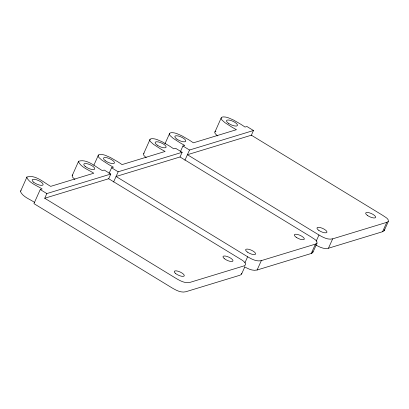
<?xml version="1.0" encoding="UTF-8"?>
<svg xmlns="http://www.w3.org/2000/svg" width="409" height="409" viewBox="0 0 409 409"><rect width="100%" height="100%" fill="white"/><g stroke="black" fill="none" stroke-linecap="round" stroke-linejoin="round"><path stroke-width="0.61" d="M110.793 174.045L46.83 193.564L44.724 198.253L108.682 178.738L110.793 174.045L104.213 170.032L102.352 170.599C95.358 166.734 86.959 158.59 78.594 161.264L78.436 161.759C81.335 167.537 88.595 169.766 93.773 173.217L50.696 186.361C43.697 182.496 35.297 174.352 26.933 177.025L26.774 177.521C29.673 183.298 36.933 185.528 42.112 188.984L40.251 189.546L33.927 203.621L172.071 287.916C176.146 290.262 180.901 292.977 185.763 291.765L239.884 275.252L241.417 274.367L241.591 273.284M251.198 135.578L253.478 130.512L246.898 126.499L245.037 127.066L243.539 126.044A55.89 18.563 24.2 0 0 240.86 124.29L233.432 119.99L228.391 117.807A8.962 2.975 24.2 0 0 225.226 117.025L223.534 116.908A9.663 3.211 24.2 0 0 221.422 117.552L221.116 118.278A8.962 2.975 24.2 0 0 221.77 119.827L224.858 122.603L231.785 127.061A55.89 18.563 24.2 0 0 234.715 128.733L236.458 129.684L193.375 142.828L191.877 141.805A55.89 18.563 24.2 0 0 189.198 140.052L181.77 135.752L176.729 133.569A8.962 2.975 24.2 0 0 173.564 132.787L171.872 132.669A9.663 3.211 24.2 0 0 169.761 133.314L169.459 134.04A8.962 2.975 24.2 0 0 170.108 135.589L173.196 138.365L180.124 142.823A55.89 18.563 24.2 0 0 183.058 144.495L184.796 145.446L182.935 146.013L180.405 151.642M221.203 117.884L214.791 132.352A8.962 2.975 24.2 0 0 215.446 133.896L217.557 135.926M26.933 177.025L20.45 191.591C23.016 197.031 29.78 199.127 34.54 202.378M78.594 161.264L72.112 175.829L72.551 177.133L74.924 179.5M244.495 266.791C248.273 268.861 252.675 271.141 257.103 270.001L311.229 253.488L312.588 252.788L312.911 251.438M317.047 243.115C317.45 240.175 313.473 238.8 311.592 237.251L180.026 156.969L116.064 176.489L247.629 256.765C251.704 259.107 256.453 261.826 261.32 260.62L315.441 244.107L317.047 243.115L312.829 252.496M315.835 245.027C319.618 247.097 324.02 249.378 328.447 248.232L382.568 231.719L384.174 230.727L384.255 229.669M388.392 221.346C388.795 218.406 384.813 217.036 382.936 215.487L251.366 135.205L187.404 154.72L318.974 235.001C323.049 237.343 327.798 240.063 332.665 238.851L386.786 222.338L388.392 221.346L384.174 230.727M93.865 165.21L98.416 155.077A9.663 3.211 24.2 0 1 100.532 154.433L102.219 154.556A8.962 2.975 24.2 0 1 105.384 155.333L110.425 157.516L117.853 161.821A55.89 18.563 24.2 0 1 120.537 163.569L122.035 164.597L165.113 151.453L163.375 150.502A55.89 18.563 24.2 0 1 160.44 148.825L153.518 144.372L150.425 141.591A8.962 2.975 24.2 0 1 149.776 140.047L150.077 139.316A9.663 3.211 24.2 0 1 152.194 138.671L153.881 138.789A8.962 2.975 24.2 0 1 157.046 139.571L162.087 141.754L169.515 146.059A55.89 18.563 24.2 0 1 172.199 147.807L173.697 148.835L175.558 148.268L182.133 152.281L180.026 156.969M109.065 173.411L111.596 167.782L113.451 167.215L111.713 166.264A55.89 18.563 24.2 0 1 108.779 164.587L101.856 160.134L98.763 157.353A8.962 2.975 24.2 0 1 98.114 155.809L98.416 155.077M113.584 182.005L118.17 171.795L182.133 152.281M146.212 157.695L144.101 155.665A8.962 2.975 24.2 0 1 143.452 154.116L150.077 139.316M164.985 143.779L169.541 133.646M184.924 160.236L189.515 150.026L253.478 130.512M244.904 262.839L247.629 256.765M241.591 274.05L244.751 267.016M257.103 270.001L261.32 260.62M316.244 241.07L318.974 235.001M311.229 253.488L315.441 244.107M328.447 248.232L332.665 238.851M382.568 231.719L386.786 222.338M214.878 131.954L215.098 131.621A9.663 3.211 24.2 0 1 215.921 131.161M20.608 191.095L21.002 190.712M72.27 175.333L72.664 174.95M182.935 146.013L189.515 150.026M111.596 167.782L118.17 171.795M108.682 178.738L240.252 259.02C242.256 260.114 248.667 264.117 244.101 265.87L189.981 282.384C185.113 283.595 180.364 280.881 176.289 278.534L44.724 198.253M40.251 189.546L46.83 193.564M143.753 153.39A9.663 3.211 24.2 0 1 144.106 153.124M176.846 139.111A5.997 1.994 24.2 0 0 185.783 141.253A5.997 1.994 24.2 0 0 178.319 135.993A5.997 1.994 24.2 0 0 176.846 139.111M228.508 123.349A5.997 1.994 24.2 0 0 237.445 125.491A5.997 1.994 24.2 0 0 229.981 120.231A5.997 1.994 24.2 0 0 228.508 123.349M318.815 230.369A5.45 1.81 24.2 0 0 326.934 232.317A5.45 1.81 24.2 0 0 320.15 227.532A5.45 1.81 24.2 0 0 318.815 230.369M367.522 215.507A5.45 1.81 24.2 0 0 375.646 217.455A5.45 1.81 24.2 0 0 368.862 212.67A5.45 1.81 24.2 0 0 367.522 215.507M105.507 160.88A5.997 1.994 24.2 0 0 114.438 163.022A5.997 1.994 24.2 0 0 106.974 157.756A5.997 1.994 24.2 0 0 105.507 160.88M157.168 145.118A5.997 1.994 24.2 0 0 166.1 147.26A5.997 1.994 24.2 0 0 158.636 141.995A5.997 1.994 24.2 0 0 157.168 145.118M247.471 252.138A5.45 1.81 24.2 0 0 255.594 254.086A5.45 1.81 24.2 0 0 248.81 249.301A5.45 1.81 24.2 0 0 247.471 252.138M296.182 237.276A5.45 1.81 24.2 0 0 304.301 239.224A5.45 1.81 24.2 0 0 297.517 234.439A5.45 1.81 24.2 0 0 296.182 237.276M33.507 182.148A5.997 1.994 24.2 0 0 42.884 185.047A5.997 1.994 24.2 0 0 36.498 179.761A5.997 1.994 24.2 0 0 33.507 182.148M85.169 166.386A5.997 1.994 24.2 0 0 94.545 169.285A5.997 1.994 24.2 0 0 88.16 163.999A5.997 1.994 24.2 0 0 85.169 166.386M175.533 273.452A5.45 1.81 24.2 0 0 184.06 276.085A5.45 1.81 24.2 0 0 178.252 271.279A5.45 1.81 24.2 0 0 175.533 273.452M224.244 258.59A5.45 1.81 24.2 0 0 232.767 261.228A5.45 1.81 24.2 0 0 226.964 256.423A5.45 1.81 24.2 0 0 224.244 258.59"/></g></svg>
